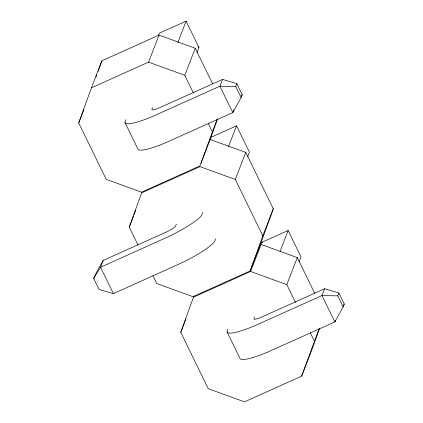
<?xml version="1.0" encoding="UTF-8"?>
<svg xmlns="http://www.w3.org/2000/svg" width="423" height="423" viewBox="0 0 423 423"><rect width="100%" height="100%" fill="white"/><g stroke="black" fill="none" stroke-linecap="round" stroke-linejoin="round"><path stroke-width="0.63" d="M152.603 107.521L151.889 109.356A9.724 1.65 -26 0 0 159.757 107.654L222.588 79.402L236.869 83.685L242.236 94.699L241.136 97.544L232.803 112.587L165.361 142.858A39.561 6.705 -26 0 1 137.813 148.817L124.954 122.443L125.795 119.751M254.651 316.864L253.937 318.704A9.724 1.65 -26 0 0 261.805 317.001L324.631 288.75L338.918 293.028L344.285 304.042L343.18 306.887L334.847 321.935L267.41 352.206A39.561 6.705 -26 0 1 239.862 358.165L227.003 331.791L227.844 329.099M217.025 119.397L199.577 166.81L142.424 192.507L106.21 179.368L78.715 122.961L91.405 87.831L101.885 60.812L159.032 35.114L195.252 48.248L212.616 83.876M96.095 76.833L96.767 74.982M98.099 71.286L101.885 60.812M137.935 244.943L129.253 227.13L141.943 192L199.09 166.302L235.31 179.442L262.799 235.849L250.115 270.974L192.967 296.671L156.748 283.537L152.983 275.817M217.623 118.831L210.057 139.786L201.004 163.125M319.672 328.174L312.105 349.128L301.62 376.153L244.473 401.85L208.259 388.711L180.764 332.309L193.924 295.947M210.183 139.505L245.789 152.417L273.284 208.825L260.594 243.955L250.115 270.974M301.62 376.153L319.074 328.74M78.715 122.961L83.955 109.451M158.429 35.622L159.381 33.168L186.104 21.15L198.958 47.524L197.06 52.426M91.405 87.831L148.552 62.133L159.032 35.114M177.787 42.591L186.104 21.15M215.83 238.773L214.498 241.681A39.561 6.705 -26 0 1 180.907 263.217L113.417 293.62L99.077 289.491L93.705 278.477L94.81 275.632L103.201 260.436L166.033 232.185A9.724 1.65 -26 0 0 175.624 226.035L176.338 224.195M103.201 260.436L100.563 267.246L93.705 278.477M193.454 93.086L184.766 75.273L195.252 48.248M129.253 227.13L133.541 216.074M134.017 214.847L135.683 210.548M222.588 79.402L219.944 86.213L152.507 116.484A39.561 6.705 -26 0 1 124.954 122.443M241.136 97.544L235.764 86.53L236.869 83.685M233.903 109.753L232.803 112.587L219.944 86.213L235.764 86.53M202.971 212.399L201.639 215.307A39.561 6.705 -26 0 1 168.047 236.843L100.563 267.246L113.417 293.62M228.462 146.691L236.557 125.811L249.417 152.185L247.746 156.484M235.31 179.442L245.789 152.417M180.764 332.309L186.004 318.794M262.799 235.849L273.284 208.825M260.473 244.97L261.43 242.511L288.153 230.493L301.007 256.872L299.109 261.768M193.448 297.179L250.601 271.481L261.081 244.457L297.295 257.596L314.664 293.218M280.074 251.32L288.153 230.493M295.497 302.429L286.815 284.621L297.295 257.596M324.631 288.75L321.993 295.561L254.551 325.832A39.561 6.705 -26 0 1 227.003 331.791M343.18 306.887L337.813 295.873L338.918 293.028M335.508 320.232L334.847 321.935L321.993 295.561L337.813 295.873M241.221 96.359L242.236 94.699M343.265 305.707L344.285 304.042M210.432 137.56L236.557 125.811M259.875 244.996L261.081 244.457M261.43 242.511L262.72 242.601M148.552 62.133L184.766 75.273M250.601 271.481L286.815 284.621M197.927 46.768L198.958 47.524M208.211 123.368L212.261 131.68M310.26 332.711L314.31 341.023"/></g></svg>
